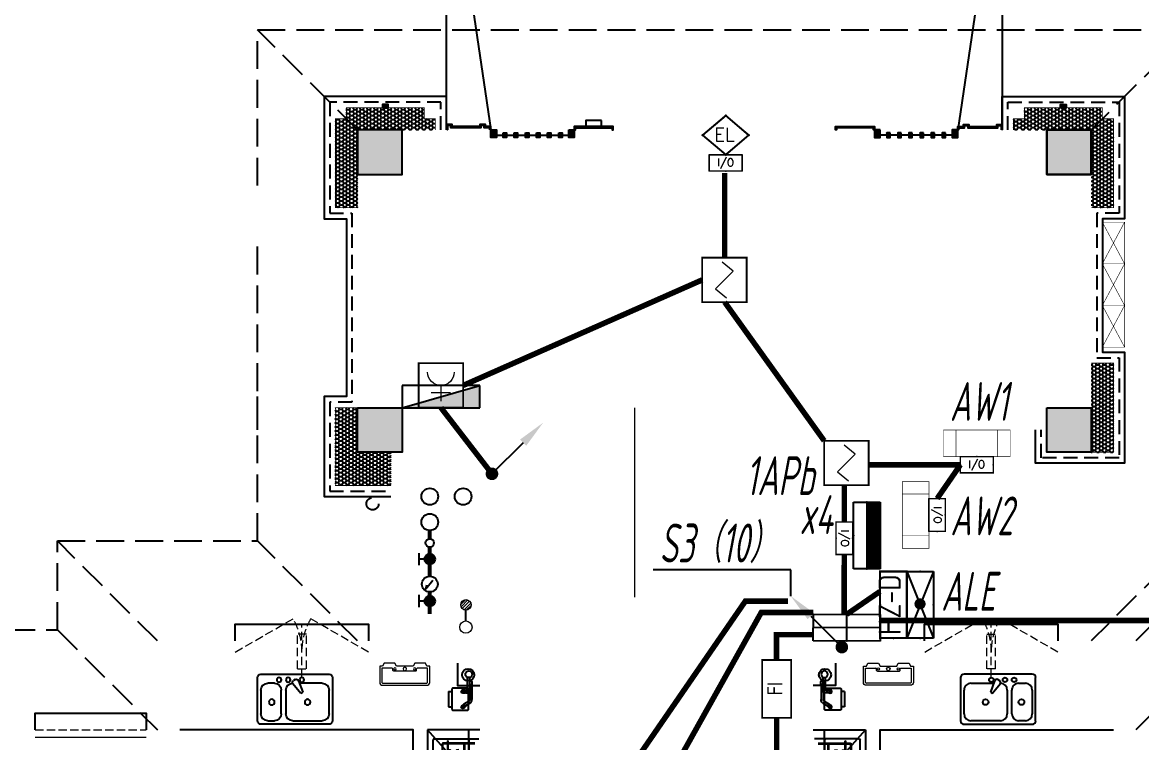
# Model space of a CAD drawing. Extents: x 3774419 to 4775970, y -926964 to 2266.
# Drawn here: x 4485757 to 4495825, y -821570 to -815087 of the extents above; entities that cross this region are included whole.
import ezdxf
from ezdxf.enums import TextEntityAlignment as Align

# ---------------------------------------------------------------- set-up
doc = ezdxf.new("R2010")
doc.units = 0
doc.header["$LTSCALE"] = 1000
doc.header["$MEASUREMENT"] = 0
for name, pattern in [('CENTER2', [1.125, 0.75, -0.125, 0.125, -0.125]), ('DASH', [0.35, 0.25, -0.1]), ('DOTE', [2.42, 2, -0.2, 0.02, -0.2]), ('HIDDEN', [0.375, 0.25, -0.125])]:
    doc.linetypes.add(name, pattern=pattern)
doc.layers.get('0').update_dxf_attribs({"linetype": 'CONTINUOUS'})
for name, color, linetype in [('!!电气', 1, 'CONTINUOUS'), ('A-EQPM-MECH', 191, 'CONTINUOUS'), ('AH-FURNITURE', 1, 'CONTINUOUS'), ('DIM-照明', 7, 'CONTINUOUS'), ('EQUIP-安防', 3, 'CONTINUOUS'), ('EQUIP-箱柜', 3, 'CONTINUOUS'), ('EQUIP_消火栓', 7, 'CONTINUOUS'), ('IP-bath&kitchen-JOHNSON', 4, 'CONTINUOUS'), ('LVTRY', 252, 'CONTINUOUS'), ('LWIRE', 4, 'CONTINUOUS'), ('VPIPE-中水', 122, 'CONTINUOUS'), ('VPIPE-凝结', 150, 'CONTINUOUS'), ('VPIPE-消防', 1, 'TG_X'), ('VPIPE-给水', 3, 'TG_J'), ('VPIPE-雨水', 4, 'DASH'), ('WIRE-消防', 4, 'CONTINUOUS'), ('WIRE-消防广播', 4, 'DOTE'), ('WIRE-消防电话', 4, 'CENTER2'), ('修改标示', 212, 'CONTINUOUS'), ('卫生间', 6, 'CONTINUOUS'), ('建筑-排气道', 252, 'CONTINUOUS'), ('污水', 3, 'CONTINUOUS'), ('看线', 185, 'CONTINUOUS'), ('立面', 73, 'CONTINUOUS'), ('立面-看线', 251, 'CONTINUOUS'), ('给水', 4, 'CONTINUOUS'), ('设备', 253, 'CONTINUOUS'), ('铝合金', 144, 'CONTINUOUS')]:
    doc.layers.add(name, color=color, linetype=linetype)
for name, color, linetype, lineweight in [('EQUIP-消防', 3, 'CONTINUOUS', 20), ('EQUIP_地漏', 7, 'CONTINUOUS', 18), ('PUB_HATCH', 8, 'CONTINUOUS', 9), ('STAIR', 252, 'CONTINUOUS', 20), ('VPIPE-废水', 31, 'TG_F', 18), ('WINDOW', 146, 'CONTINUOUS', 20), ('平面-栏杆', 56, 'CONTINUOUS', 15), ('平面-看线', 252, 'CONTINUOUS', 15), ('平面-空调室内机', 176, 'CONTINUOUS', 9), ('平面-空调预留孔', 252, 'CONTINUOUS', 15), ('立面-洞口示意', 252, 'CONTINUOUS', 13)]:
    doc.layers.add(name, color=color, linetype=linetype, lineweight=lineweight)
doc.styles.add('_TCH_LABEL', font='COMPLEX', dxfattribs={"bigfont": 'GBCBIG'})
doc.styles.add('_TEL_DIM', font='SIMPLEX', dxfattribs={"width": 0.8, "height": 3.5, "bigfont": 'HZTXT'})
doc.styles.add('DIM_FONT', font='SIMPLEX', dxfattribs={"width": 0.7, "bigfont": 'GBCBIG'})
doc.styles.add('HZTXT', font='gbeitc.shx', dxfattribs={"width": 0.8, "height": 400, "bigfont": 'hztxt.shx'})
doc.styles.get("Standard").update_dxf_attribs({"font": 'gbenor.shx', "bigfont": 'gbcbig.shx'})
doc.styles.add('TG_LINETYPE', font='SIMPLEX', dxfattribs={"width": 0.8, "height": 3, "bigfont": 'HZTXT'})
doc.linetypes.add('TG_F', pattern='A,2,-0.3,["F",TG_LINETYPE,S=0.1,R=0,X=-0.23,Y=-0.15],0', length=2.3)
doc.linetypes.add('TG_J', pattern='A,2,-0.22,["J",TG_LINETYPE,S=0.1,R=0,X=-0.18,Y=-0.15],0', length=2.22)
doc.linetypes.add('TG_X', pattern='A,4,-0.3,["X",TG_LINETYPE,S=0.1,R=0,X=-0.23,Y=-0.15],0', length=4.3)
pattern_1 = [(45, (-853150.0334, -779765.5013), (-2.24506403, 2.24506403), [])]
pattern_2 = [(45, (-853350.0334, -780835.0008), (-2.24506403, 2.24506403), [])]
pattern_3 = [(45, (-665092.5196, -939480.5144), (-2.24506403, 2.24506403), [])]
pattern_4 = [(45, (-664992.5196, -939480.5153), (-2.24506403, 2.24506403), [])]
pattern_5 = [(45, (-664892.5196, -939480.5162), (-2.24506403, 2.24506403), [])]
pattern_6 = [(45, (-664792.5196, -939480.517), (-2.24506403, 2.24506403), [])]
pattern_7 = [(45, (-664692.5196, -939480.518), (-2.24506403, 2.24506403), [])]
pattern_8 = [(45, (-664592.5196, -939480.519), (-2.24506403, 2.24506403), [])]
pattern_9 = [(45, (-665202.5203, -939480.5138), (-2.24506403, 2.24506403), [])]
pattern_10 = [(45, (-664502.517, -939480.51), (-2.24506403, 2.24506403), [])]
pattern_11 = [(0, (-420517.216, -516416.725), (30.95625, 17.872595), [20.6375, -41.275]), (120, (-420517.216, -516416.725), (-30.9562463, 17.8726014), [20.6375, -41.275]), (60, (-420517.216, -516416.725), (3.7e-06, 35.7451964), [-41.275, 20.6375])]
pattern_12 = [(45, (-665142.2845, -939480.3315), (-2.24506403, 2.24506403), [])]

# ---------------------------------------------------------------- blocks, each defined once
blk = doc.blocks.new('A$C148B7D8E')
at = {"layer": '卫生间', "color": 252, "linetype": 'DASH'}
for p, q in [((7700, 15400), (8600, 14500)), ((15200, 14500), (16100, 15400)), ((7300, 10800), (8200, 9900)), ((7700, 10800), (8600, 9900)), ((15200, 9900), (16100, 10800)), ((17000, 9900), (17900, 10800)), ((7300, 10000), (8200, 9100)), ((17900, 10000), (17000, 9100))]:
    blk.add_line(p, q, dxfattribs=at)
for points in [[(16100, 14000), (16100, 15400), (7700, 15400), (7700, 10800), (7300, 10800), (7300, 10000), (900, 10000), (900, 9000), (-900, 9000), (-900, -900), (1750, -900), (1750, -2100), (23450, -2100), (23450, -900), (25100, -900)], [(25100, 9000), (24300, 9000), (24300, 10000), (17900, 10000), (17900, 10800), (16100, 10800), (16100, 12200)]]:
    blk.add_lwpolyline(points, dxfattribs=at)
blk = doc.blocks.new('rtyg7uyhg')
at = {"layer": 'LVTRY'}
for p, q in [((193590, 45458), (193590, 45069)), ((194235, 45489), (193621, 45489)), ((193896, 45430), (193858, 45326)), ((193926, 45440), (193940, 45432)), ((194265, 45069), (194265, 45458)), ((193621, 45131), (193621, 45346)), ((193682, 45407), (193888, 45407)), ((193858, 45326), (193875, 45316)), ((193875, 45316), (193946, 45401)), ((194010, 45346), (194010, 45131)), ((194051, 45131), (194051, 45346)), ((194112, 45407), (194173, 45407)), ((194235, 45346), (194235, 45131)), ((193621, 45039), (194235, 45039)), ((193948, 45069), (193682, 45069)), ((194173, 45069), (194112, 45069))]:
    blk.add_line(p, q, dxfattribs=at)
for centre, radius in [((193866, 45438), 20.5), ((193989, 45438), 20.5), ((194071, 45438), 20.5), ((193815, 45238), 25.6), ((194137, 45238), 25.6)]:
    blk.add_circle(centre, radius, dxfattribs=at)
for centre, radius, start, end in [((193621, 45458), 30.7, 90, 180), ((193916, 45423), 20.5, 60, 159.4623), ((193930, 45414), 20.5, 320.5377, 60), ((194235, 45458), 30.7, 360, 90), ((193682, 45346), 61.4, 90, 180), ((193948, 45346), 61.4, 360, 90), ((194112, 45346), 61.4, 90, 180), ((194173, 45346), 61.4, 360, 90), ((193682, 45131), 61.4, 180, 270), ((193948, 45131), 61.4, 270, 360), ((194112, 45131), 61.4, 180, 270), ((194173, 45131), 61.4, 270, 360), ((193621, 45069), 30.7, 180, 270), ((194235, 45069), 30.7, 270, 360)]:
    blk.add_arc(centre, radius, start, end, dxfattribs=at)
at = {"layer": 'LVTRY', "style": 'DIM_FONT', "width": 0.8, "flags": 9}
for tag in ['YSIZE', 'XSIZE']:
    blk.add_attdef(tag, (193928, 45488), '', height=0.5, rotation=90, dxfattribs=at)
blk = doc.blocks.new('A$C60D053AF')
at = {"layer": 'AH-FURNITURE', "color": 8}
for p, q in [((233, -90), (128, -90)), ((193, -71), (328, -71)), ((193, -91), (328, -91)), ((342, -97), (370, -143)), ((356, -83), (384, -129)), ((233, -110), (128, -110)), ((245, -129), (245, -122)), ((265, -129), (265, -122)), ((255, -281), (255, -251)), ((255, -281), (393, -281)), ((393, -281), (393, -251))]:
    blk.add_line(p, q, dxfattribs=at)
for points in [[(170, -68, 1), (170, -94), (193, -94), (193, -68)], [(268, -122), (268, -107, 0.414214), (248, -87), (233, -87), (233, -113), (242, -113), (242, -122)], [(234, -251), (414, -251, 0.414214), (424, -241), (424, -111, 0.414214), (414, -101), (234, -101, 0.414214), (224, -111), (224, -241, 0.414214)], [(242, -152, 1), (268, -152), (268, -129), (242, -129)], [(384, -161, 1), (402, -143), (386, -127), (368, -145)]]:
    blk.add_lwpolyline(points, format="xyb", close=True, dxfattribs=at)
for centre, radius in [((100, -100), 30), ((255, -152), 15), ((255, -152), 10), ((393, -152), 15), ((393, -152), 10)]:
    blk.add_circle(centre, radius, dxfattribs=at)
for radius in [40, 20]:
    blk.add_arc((328, -111), radius, 45, 90, dxfattribs=at)
blk = doc.blocks.new('A-Kitchen-7')
at = {"layer": 'LVTRY'}
for p, q in [((-519, 780), (-7, 834)), ((-515, 756), (-519, 780)), ((-4, 811), (-515, 756)), ((515, 756), (-515, 756)), ((-515, 756), (-515, 40)), ((-486, 761), (-485, 756)), ((-29, 767), (-112, 756)), ((-29, 767), (-35, 806)), ((-7, 834), (-4, 811)), ((515, 780), (0, 780)), ((0, 756), (0, 780)), ((515, 756), (515, 780)), ((515, 40), (515, 756)), ((-515, 40), (515, 40))]:
    blk.add_line(p, q, dxfattribs=at)
blk.add_lwpolyline([(-469, 40), (-469, 0), (469, 0), (469, 40)], close=True, dxfattribs=at)
blk = doc.blocks.new('FRSDFDGDGDRGDR')
at = {"layer": '平面-空调预留孔', "color": 252}
for p, q in [((699612, 775044), (699612, 775441)), ((699619, 775448), (699746, 775448)), ((699746, 775448), (699746, 775355)), ((699720, 775342), (699720, 775143)), ((699727, 775349), (699740, 775349)), ((699727, 775136), (699740, 775136)), ((699746, 775130), (699746, 775037)), ((699746, 775037), (699619, 775037))]:
    blk.add_line(p, q, dxfattribs=at)
blk.add_lwpolyline([(699766, 775167), (699793, 775154), (699793, 775057), (699766, 775044), (699766, 775018), (699619, 775018, -0.414214), (699593, 775044), (699593, 775441, -0.414214), (699619, 775468), (699766, 775468), (699766, 775441), (699793, 775428), (699793, 775332), (699766, 775318)], format="xyb", close=True, dxfattribs=at)
for centre, radius in [((699740, 775243), 15.8), ((699740, 775332), 10.6), ((699740, 775154), 10.6)]:
    blk.add_circle(centre, radius, dxfattribs=at)
for centre, start, end in [((699619, 775441), 90, 180), ((699740, 775355), 270, 360), ((699727, 775342), 90, 180), ((699727, 775143), 180, 270), ((699740, 775130), 0, 90), ((699619, 775044), 180, 270)]:
    blk.add_arc(centre, 6.6, start, end, dxfattribs=at)
blk = doc.blocks.new('*U148')
h = blk.add_hatch(color=5)
h.set_gradient(color1=(0, 0, 255), rotation=180, tint=1)
h.paths.add_polyline_path([(0, 0), (-6.35, -6.35), (-6.35, -2.159), (-15, -2.159), (-15, 2.159), (-6.35, 2.159), (-6.35, 6.35)])
at = {"color": 0, "linetype": 'Continuous'}
blk.add_lwpolyline([(0, 0), (-6.35, -6.35), (-6.35, -2.159), (-15, -2.159), (-15, 2.159), (-6.35, 2.159), (-6.35, 6.35)], close=True, dxfattribs=at)
blk = doc.blocks.new('GDGDRGDRGRD')
at = {"layer": 'PUB_HATCH'}
blk.add_hatch(color=252, dxfattribs=at).paths.add_polyline_path([(430320, 370174), (430320, 370444), (430180, 370444), (430180, 370429), (430285, 370429), (430305, 370409), (430305, 370209), (430285, 370189), (429965, 370189), (429945, 370209), (429945, 370409), (429965, 370429), (430070, 370429), (430070, 370444), (429930, 370444), (429930, 370174)])
at = {"layer": 'LVTRY', "color": 251}
for p, q in [((430081, 371515), (429865, 371758)), ((430335, 371758), (429865, 371758)), ((429865, 371758), (429865, 370858)), ((430235, 370858), (430235, 371758)), ((430335, 371515), (430081, 371515)), ((430081, 371515), (430081, 371100)), ((429865, 370858), (430081, 371100)), ((430081, 371100), (430335, 371100)), ((429865, 370858), (430335, 370858))]:
    blk.add_line(p, q, dxfattribs=at)
at = {"layer": 'LVTRY'}
for p, q in [((429915, 370948), (429915, 371668)), ((429925, 371678), (430325, 371678)), ((429995, 371628), (429995, 371418)), ((430000, 371628), (430000, 371418)), ((430290, 371638), (430005, 371638)), ((430290, 371633), (430005, 371633)), ((430045, 371658), (430045, 371568)), ((430050, 371658), (430045, 371658)), ((430050, 371568), (430050, 371658)), ((430195, 371418), (430195, 371628)), ((430200, 371418), (430200, 371628)), ((430235, 371668), (430235, 370948)), ((429975, 371526), (430102, 371526)), ((429975, 371521), (429975, 371526)), ((430102, 371521), (429975, 371521)), ((430045, 371568), (430050, 371568)), ((430220, 371526), (430092, 371526)), ((430092, 371526), (430092, 371521)), ((430092, 371521), (430220, 371521)), ((430102, 371526), (430102, 371521)), ((430220, 371521), (430220, 371526)), ((430045, 371388), (430045, 371478)), ((430045, 371478), (430050, 371478)), ((430050, 371478), (430050, 371388)), ((430235, 371100), (430235, 371515)), ((429935, 371358), (429974, 371358)), ((429955, 371339), (429955, 371378)), ((430005, 371413), (430290, 371413)), ((430005, 371408), (430290, 371408)), ((430050, 371388), (430045, 371388)), ((429935, 371258), (429974, 371258)), ((429955, 371239), (429955, 371278)), ((430045, 371228), (430045, 371138)), ((430050, 371228), (430045, 371228)), ((430050, 371138), (430050, 371228)), ((429995, 370988), (429995, 371198)), ((430000, 370988), (430000, 371198)), ((430005, 371208), (430290, 371208)), ((430005, 371203), (430290, 371203)), ((430045, 371138), (430050, 371138)), ((430195, 371198), (430195, 370988)), ((430200, 371198), (430200, 370988)), ((430102, 371096), (429975, 371096)), ((429975, 371096), (429975, 371091)), ((429975, 371091), (430102, 371091)), ((430045, 370958), (430045, 371048)), ((430045, 371048), (430050, 371048)), ((430050, 371048), (430050, 370958)), ((430092, 371091), (430092, 371096)), ((430092, 371096), (430220, 371096)), ((430220, 371091), (430092, 371091)), ((430102, 371091), (430102, 371096)), ((430220, 371096), (430220, 371091)), ((430325, 370938), (429925, 370938)), ((430290, 370983), (430005, 370983)), ((430290, 370978), (430005, 370978)), ((430050, 370958), (430045, 370958))]:
    blk.add_line(p, q, dxfattribs=at)
at = {"layer": 'LVTRY', "color": 252}
for p, q in [((430070, 370429), (430070, 370444)), ((430180, 370429), (430180, 370444))]:
    blk.add_line(p, q, dxfattribs=at)
at = {"layer": 'LVTRY'}
blk.add_lwpolyline([(429609, 370758), (429735, 370758), (429735, 371758), (427635, 371758)], dxfattribs=at)
at = {"layer": 'LVTRY', "color": 252}
for points in [[(430335, 370159), (429915, 370159), (429915, 370459), (430335, 370459)], [(430320, 370174), (429930, 370174), (429930, 370444), (430320, 370444)], [(429965, 370429), (430285, 370429), (430305, 370409), (430305, 370209), (430285, 370189), (429965, 370189), (429945, 370209), (429945, 370409), (429965, 370429)]]:
    blk.add_lwpolyline(points, close=True, dxfattribs=at)
at = {"layer": 'LVTRY'}
for centre, radius in [((430147, 371523), 29.7), ((430147, 371523), 11.7), ((429955, 371358), 17), ((429955, 371258), 17), ((430147, 371093), 29.7), ((430147, 371093), 11.7)]:
    blk.add_circle(centre, radius, dxfattribs=at)
for centre, radius, start, end in [((429925, 371668), 10, 90, 180), ((430005, 371628), 10, 90, 180), ((430005, 371628), 5, 90, 180), ((430190, 371628), 10, 0, 90), ((430190, 371628), 5, 0, 90), ((430225, 371668), 10, 0, 90), ((430047, 371523), 56.7, 2.2742, 87.7258), ((430047, 371523), 52.2, 2.4704, 87.5296), ((430047, 371523), 56.7, 272.2742, 357.7258), ((430047, 371523), 52.2, 272.4704, 357.5296), ((430147, 371523), 56.7, 92.2742, 177.7258), ((430147, 371523), 56.7, 182.2742, 267.7258), ((430147, 371523), 52.2, 92.4704, 177.5296), ((430147, 371523), 52.2, 182.4704, 267.5296), ((430005, 371418), 10, 180, 270), ((430005, 371418), 5, 180, 270), ((430190, 371418), 5, 270, 0), ((430190, 371418), 10, 270, 0), ((430005, 371198), 10, 90, 180), ((430005, 371198), 5, 90, 180), ((430047, 371093), 56.7, 2.2742, 87.7258), ((430047, 371093), 52.2, 2.4704, 87.5296), ((430147, 371093), 56.7, 92.2742, 177.7258), ((430147, 371093), 52.2, 92.4704, 177.5296), ((430190, 371198), 10, 0, 90), ((430190, 371198), 5, 0, 90), ((430047, 371093), 56.7, 272.2742, 357.7258), ((430047, 371093), 52.2, 272.4704, 357.5296), ((430147, 371093), 56.7, 182.2742, 267.7258), ((430147, 371093), 52.2, 182.4704, 267.5296), ((429925, 370948), 10, 180, 270), ((430005, 370988), 10, 180, 270), ((430005, 370988), 5, 180, 270), ((430190, 370988), 5, 270, 0), ((430190, 370988), 10, 270, 0), ((430225, 370948), 10, 270, 0)]:
    blk.add_arc(centre, radius, start, end, dxfattribs=at)
at = {"layer": '立面-洞口示意', "color": 252}
blk.add_lwpolyline([(430335, 370159), (430071, 370253), (429915, 370459)], dxfattribs=at)
at = {"xscale": -1, "rotation": 270}
blk.add_blockref('FRSDFDGDGDRGDR', (-345583, -327434), dxfattribs=at)
at = {"xscale": -1}
blk.add_blockref('rtyg7uyhg', (622600, 326770), dxfattribs=at)
at = {"rotation": 270}
blk.add_blockref('A$C60D053AF', (430335, 372358), dxfattribs=at)
at = {"layer": 'LVTRY', "color": 1, "extrusion": (0, 0, -1), "xscale": -0.7999999999883585, "yscale": 0.7999999999883585, "zscale": -0.7999999999883585}
blk.add_blockref('A-Kitchen-7', (-429197, 370159), dxfattribs=at)
at = {"layer": '建筑-排气道', "xscale": -5, "yscale": 5, "zscale": 5, "rotation": 90}
blk.add_blockref('*U148', (430135, 370491), dxfattribs=at)
blk = doc.blocks.new('A$C2705576B')
at = {"layer": '给水'}
h = blk.add_hatch(color=252, dxfattribs=at)
edge = h.paths.add_edge_path()
edge.add_arc((417, -1741), 47.2, 0, 360)
h = blk.add_hatch(color=252, dxfattribs=at)
edge = h.paths.add_edge_path()
edge.add_arc((795, -1741), 47.2, 0, 360)
at = {"layer": '给水', "color": 252}
for p, q in [((363, -1645), (472, -1645)), ((417, -1741), (417, -1645)), ((601, -1768), (525, -1704)), ((525, -1704), (564, -1715)), ((740, -1645), (849, -1645)), ((795, -1741), (795, -1645))]:
    blk.add_line(p, q, dxfattribs=at)
at = {"layer": '给水', "color": 252, "const_width": 35.4}
for points in [[(499, -1741), (302, -1741)], [(903, -1741), (641, -1741)], [(1053, -1741), (978, -1741)]]:
    blk.add_lwpolyline(points, dxfattribs=at)
at = {"layer": '给水', "color": 252}
for centre, radius in [((417, -1741), 47.2), ((570, -1741), 70.8), ((795, -1741), 47.2), ((941, -1741), 37.5)]:
    blk.add_circle(centre, radius, dxfattribs=at)
blk = doc.blocks.new('$TwtSys$00000141')
at = {"color": 252}
for p, q in [((-47, 4), (-5, 46)), ((-47, 4), (-5, 46)), ((-44, -18), (18, 44)), ((-44, -18), (18, 44)), ((-33, -33), (33, 33)), ((-33, -33), (33, 33)), ((-16, -44), (44, 16)), ((-16, -44), (44, 16)), ((6, -46), (46, -6)), ((6, -46), (46, -6))]:
    blk.add_line(p, q, dxfattribs=at)
blk.add_circle((0, 0), 47, dxfattribs=at)
blk.add_circle((0, 0), 47, dxfattribs=at)
blk = doc.blocks.new('dongkong')
at = {"layer": '平面-空调预留孔', "color": 8, "linetype": 'HIDDEN', "ltscale": 0.3}
for p, q in [((-603796, 210900), (-603796, 210431)), ((-603836, 210821), (-603836, 210511)), ((-603836, 210821), (-603756, 210821)), ((-603756, 210821), (-603756, 210511))]:
    blk.add_line(p, q, dxfattribs=at)
blk.add_lwpolyline([(-603756, 210511), (-603836, 210511)], dxfattribs=at)
blk = doc.blocks.new('$TwtSys$00000434')
at = {"color": 252}
for p, q in [((-0.5, 0.5), (-0.5, -0.5)), ((-0.5, -0.5), (0.5, 0.5)), ((0.5, 0.5), (-0.5, 0.5)), ((0.5, -0.5), (0.5, 0.5)), ((-0.5, -0.5), (0.5, -0.5))]:
    blk.add_line(p, q, dxfattribs=at)
blk.add_solid([(0.5, -0.5), (0.5, 0.5), (-0.5, -0.5)], dxfattribs=at)
blk = doc.blocks.new('A$C028C60F5')
at = {"color": 252}
blk.add_lwpolyline([(400, 0), (0, 0), (0, -400), (400, -400)], close=True, dxfattribs=at)
at = {"layer": 'PUB_HATCH', "color": 252}
blk.add_solid([(0, -400), (400, -400), (0, 0), (400, 0)], dxfattribs=at)
blk = doc.blocks.new('A$C7D502F78')
at = {"layer": '修改标示', "ltscale": 2}
blk.add_lwpolyline([(-151, 197), (-11, 197), (-11, 142), (-151, 142)], close=True, dxfattribs=at)
blk = doc.blocks.new('A$C3EFA6995')
for p in [(9700, 100), (9700, -2400), (15900, -2400)]:
    blk.add_blockref('A$C028C60F5', p)
at = {"xscale": -1}
blk.add_blockref('A$C028C60F5', (16300, 100), dxfattribs=at)
blk = doc.blocks.new('A$C24590F8F')
at = {"layer": '立面'}
h = blk.add_hatch(dxfattribs=at)
h.set_pattern_fill('ANSI31', color=252, scale=2)
h.set_pattern_definition(pattern_1)
h.paths.add_polyline_path([(35125, 15800), (35175, 15800), (35175, 15830), (35125, 15830)])
h = blk.add_hatch(dxfattribs=at)
h.set_pattern_fill('ANSI31', color=252, scale=2)
h.set_pattern_definition(pattern_1)
h.paths.add_polyline_path([(41275, 15800), (41225, 15800), (41225, 15830), (41275, 15830)])
h = blk.add_hatch(dxfattribs=at)
h.set_pattern_fill('ANSI31', color=252, scale=2)
h.set_pattern_definition(pattern_12)
h.paths.add_polyline_path([(35700, 15600), (36100, 15600), (36100, 15630), (36050, 15630), (36050, 15650), (36000, 15650), (36000, 15630), (35750, 15630), (35750, 15650), (35700, 15650)])
h.paths.add_polyline_path([(35710, 15600), (36090, 15600), (36090, 15620), (36040, 15620), (36040, 15640), (36010, 15640), (36010, 15620), (35740, 15620), (35740, 15640), (35710, 15640)])
h = blk.add_hatch(dxfattribs=at)
h.set_pattern_fill('ANSI31', color=252, scale=2)
h.set_pattern_definition(pattern_2)
edge = h.paths.add_edge_path()
edge.add_line((36850, 15600), (36860, 15600))
edge.add_line((36860, 15600), (36860, 15620))
edge.add_line((36860, 15620), (37190, 15620))
edge.add_line((37190, 15620), (37190, 15600))
edge.add_line((37190, 15600), (37200, 15600))
edge.add_line((37200, 15600), (37200, 15630))
edge.add_line((37200, 15630), (36850, 15630))
edge.add_line((36850, 15630), (36850, 15600))
h = blk.add_hatch(dxfattribs=at)
h.set_pattern_fill('ANSI31', color=252, scale=2)
h.set_pattern_definition(pattern_2)
edge = h.paths.add_edge_path()
edge.add_line((39550, 15600), (39540, 15600))
edge.add_line((39540, 15600), (39540, 15620))
edge.add_line((39540, 15620), (39210, 15620))
edge.add_line((39210, 15620), (39210, 15600))
edge.add_line((39210, 15600), (39200, 15600))
edge.add_line((39200, 15600), (39200, 15630))
edge.add_line((39200, 15630), (39550, 15630))
edge.add_line((39550, 15630), (39550, 15600))
h = blk.add_hatch(dxfattribs=at)
h.set_pattern_fill('ANSI31', color=252, scale=2)
h.set_pattern_definition(pattern_12)
h.paths.add_polyline_path([(40700, 15600), (40300, 15600), (40300, 15630), (40350, 15630), (40350, 15650), (40400, 15650), (40400, 15630), (40650, 15630), (40650, 15650), (40700, 15650)])
h.paths.add_polyline_path([(40690, 15600), (40310, 15600), (40310, 15620), (40360, 15620), (40360, 15640), (40390, 15640), (40390, 15620), (40660, 15620), (40660, 15640), (40690, 15640)])
h = blk.add_hatch(dxfattribs=at)
h.set_pattern_fill('ANSI31', color=252, scale=2)
h.set_pattern_definition(pattern_9)
h.paths.add_polyline_path([(36100, 15600), (36150, 15600), (36150, 15533), (36100, 15533)])
h = blk.add_hatch(dxfattribs=at)
h.set_pattern_fill('ANSI31', color=252, scale=2)
h.set_pattern_definition(pattern_3)
h.paths.add_polyline_path([(36210, 15573), (36240, 15573), (36240, 15533), (36210, 15533)])
h = blk.add_hatch(dxfattribs=at)
h.set_pattern_fill('ANSI31', color=252, scale=2)
h.set_pattern_definition(pattern_4)
h.paths.add_polyline_path([(36310, 15573), (36340, 15573), (36340, 15533), (36310, 15533)])
h = blk.add_hatch(dxfattribs=at)
h.set_pattern_fill('ANSI31', color=252, scale=2)
h.set_pattern_definition(pattern_5)
h.paths.add_polyline_path([(36410, 15573), (36440, 15573), (36440, 15533), (36410, 15533)])
h = blk.add_hatch(dxfattribs=at)
h.set_pattern_fill('ANSI31', color=252, scale=2)
h.set_pattern_definition(pattern_6)
h.paths.add_polyline_path([(36510, 15573), (36540, 15573), (36540, 15533), (36510, 15533)])
h = blk.add_hatch(dxfattribs=at)
h.set_pattern_fill('ANSI31', color=252, scale=2)
h.set_pattern_definition(pattern_7)
h.paths.add_polyline_path([(36610, 15573), (36640, 15573), (36640, 15533), (36610, 15533)])
h = blk.add_hatch(dxfattribs=at)
h.set_pattern_fill('ANSI31', color=252, scale=2)
h.set_pattern_definition(pattern_8)
h.paths.add_polyline_path([(36710, 15573), (36740, 15573), (36740, 15533), (36710, 15533)])
h = blk.add_hatch(dxfattribs=at)
h.set_pattern_fill('ANSI31', color=252, scale=2)
h.set_pattern_definition(pattern_10)
h.paths.add_polyline_path([(36800, 15600), (36850, 15600), (36850, 15533), (36800, 15533)])
h = blk.add_hatch(dxfattribs=at)
h.set_pattern_fill('ANSI31', color=252, scale=2)
h.set_pattern_definition(pattern_10)
h.paths.add_polyline_path([(39600, 15600), (39550, 15600), (39550, 15533), (39600, 15533)])
h = blk.add_hatch(dxfattribs=at)
h.set_pattern_fill('ANSI31', color=252, scale=2)
h.set_pattern_definition(pattern_8)
h.paths.add_polyline_path([(39690, 15573), (39660, 15573), (39660, 15533), (39690, 15533)])
h = blk.add_hatch(dxfattribs=at)
h.set_pattern_fill('ANSI31', color=252, scale=2)
h.set_pattern_definition(pattern_7)
h.paths.add_polyline_path([(39790, 15573), (39760, 15573), (39760, 15533), (39790, 15533)])
h = blk.add_hatch(dxfattribs=at)
h.set_pattern_fill('ANSI31', color=252, scale=2)
h.set_pattern_definition(pattern_6)
h.paths.add_polyline_path([(39890, 15573), (39860, 15573), (39860, 15533), (39890, 15533)])
h = blk.add_hatch(dxfattribs=at)
h.set_pattern_fill('ANSI31', color=252, scale=2)
h.set_pattern_definition(pattern_5)
h.paths.add_polyline_path([(39990, 15573), (39960, 15573), (39960, 15533), (39990, 15533)])
h = blk.add_hatch(dxfattribs=at)
h.set_pattern_fill('ANSI31', color=252, scale=2)
h.set_pattern_definition(pattern_4)
h.paths.add_polyline_path([(40090, 15573), (40060, 15573), (40060, 15533), (40090, 15533)])
h = blk.add_hatch(dxfattribs=at)
h.set_pattern_fill('ANSI31', color=252, scale=2)
h.set_pattern_definition(pattern_3)
h.paths.add_polyline_path([(40190, 15573), (40160, 15573), (40160, 15533), (40190, 15533)])
h = blk.add_hatch(dxfattribs=at)
h.set_pattern_fill('ANSI31', color=252, scale=2)
h.set_pattern_definition(pattern_9)
h.paths.add_polyline_path([(40300, 15600), (40250, 15600), (40250, 15533), (40300, 15533)])
at = {"layer": '立面-看线'}
h = blk.add_hatch(dxfattribs=at)
h.set_pattern_fill('HONEY', color=252, scale=13)
h.set_pattern_definition(pattern_11)
h.paths.add_polyline_path([(35500, 15700), (35500, 15800), (34800, 15800), (34800, 15700), (34700, 15700), (34700, 14900), (34900, 14900), (34900, 15600), (35599, 15600), (35599, 15700)])
h = blk.add_hatch(dxfattribs=at)
h.set_pattern_fill('HONEY', color=252, scale=13)
h.set_pattern_definition(pattern_11)
h.paths.add_polyline_path([(40900, 15700), (40900, 15800), (41600, 15800), (41600, 15700), (41700, 15700), (41700, 14900), (41500, 14900), (41500, 15600), (40801, 15600), (40801, 15700)])
h = blk.add_hatch(dxfattribs=at)
h.set_pattern_fill('HONEY', color=252, scale=13)
h.set_pattern_definition([(0, (-420616.579, -519516.725), (30.95625, 17.872595), [20.6375, -41.275]), (120, (-420616.579, -519516.725), (-30.9562463, 17.8726014), [20.6375, -41.275]), (60, (-420616.579, -519516.725), (3.7e-06, 35.7451964), [-41.275, 20.6375])])
h.paths.add_polyline_path([(41500, 12900), (41500, 12900), (41500, 13500), (41699, 13500), (41699, 12700), (41500, 12700)])
h = blk.add_hatch(dxfattribs=at)
h.set_pattern_fill('HONEY', color=252, scale=13)
h.set_pattern_definition([(0, (-420616.579, -519916.725), (30.95625, 17.872595), [20.6375, -41.275]), (120, (-420616.579, -519916.725), (-30.9562463, 17.8726014), [20.6375, -41.275]), (60, (-420616.579, -519916.725), (3.7e-06, 35.7451964), [-41.275, 20.6375])])
h.paths.add_polyline_path([(35200, 12700), (34900, 12700), (34900, 13100), (34701, 13100), (34701, 12400), (35200, 12400)])
at = {"color": 252, "const_width": 8}
for points in [[(34900, 14900), (34700, 14900), (34700, 15700), (34800, 15700), (34800, 15800), (35090, 15800), (35090, 15800), (35210, 15800), (35210, 15800), (35500, 15800), (35500, 15700), (35600, 15700), (35600, 15600)], [(41500, 14900), (41700, 14900), (41700, 15700), (41600, 15700), (41600, 15800), (41310, 15800), (41310, 15800), (41190, 15800), (41190, 15800), (40900, 15800), (40900, 15700), (40800, 15700), (40800, 15600)], [(41500, 13500), (41700, 13500), (41700, 12700), (41100, 12700), (41100, 12900)], [(34900, 13100), (34700, 13100), (34700, 12400), (35200, 12400)]]:
    blk.add_lwpolyline(points, dxfattribs=at)
at = {"layer": 'A-EQPM-MECH', "color": 252}
for points in [[(35700, 15600), (35700, 18300), (40700, 18300), (40700, 15600)], [(35700, 18300), (36100, 15600)], [(40700, 18300), (40300, 15600)]]:
    blk.add_lwpolyline(points, dxfattribs=at)
at = {"layer": 'IP-bath&kitchen-JOHNSON', "color": 252}
for points in [[(35800, 10800), (35800, 10600), (36000, 10600)], [(39200, 10800), (39200, 10600), (39000, 10600)]]:
    blk.add_lwpolyline(points, dxfattribs=at)
at = {"layer": 'STAIR', "color": 252}
blk.add_line((37390, 13100), (37390, 11394), dxfattribs=at)
at = {"layer": 'VPIPE-中水', "color": 252, "linetype": 'Continuous'}
for centre in [(35895, 10695), (39105, 10695)]:
    blk.add_circle(centre, 55, dxfattribs=at)
at = {"layer": 'VPIPE-凝结', "color": 252}
blk.add_line((35875, 11180), (35875, 11278), dxfattribs=at)
at = {"layer": 'VPIPE-废水', "color": 252}
blk.add_circle((35875, 11125), 55, dxfattribs=at)
at = {"layer": 'VPIPE-消防', "color": 252, "linetype": 'Continuous'}
blk.add_circle((35850, 12300), 75, dxfattribs=at)
at = {"layer": 'VPIPE-给水', "color": 252, "linetype": 'Continuous'}
for centre in [(35550, 12300), (35550, 12070)]:
    blk.add_circle(centre, 75, dxfattribs=at)
at = {"layer": 'VPIPE-雨水', "color": 252}
blk.add_circle((35035, 12235), 55, dxfattribs=at)
at = {"layer": 'WINDOW', "color": 252, "linetype": 'DASH', "ltscale": 0.3}
for points in [[(33800, 10900), (34320, 11200, -0.131652), (34400, 10900)], [(34998, 10900), (34479, 11200, 0.131652), (34398, 10900)], [(40002, 10900), (40521, 11200, -0.131652), (40602, 10900)], [(41200, 10900), (40680, 11200, 0.131652), (40600, 10900)]]:
    blk.add_lwpolyline(points, format="xyb", dxfattribs=at)
at = {"layer": '卫生间', "color": 252, "linetype": 'DASH'}
blk.add_line((34000, 12900), (34000, 14600), dxfattribs=at)
at = {"layer": '平面-栏杆', "color": 252}
blk.add_lwpolyline([(33000, 10130), (32000, 10130)], dxfattribs=at)
at = {"layer": '平面-看线', "color": 252, "linetype": 'DASH', "ltscale": 0.3}
blk.add_lwpolyline([(32000, 10200), (33000, 10200)], dxfattribs=at)
at = {"layer": '看线', "color": 252}
for points in [[(35700, 15600), (35700, 15900), (34600, 15900), (34600, 14800), (34800, 14800), (34800, 13200), (34600, 13200), (34600, 12300), (35200, 12300)], [(40700, 15600), (40700, 15900), (41800, 15900), (41800, 14800), (41600, 14800), (41600, 13600), (41800, 13600), (41800, 12600), (41000, 12600), (41000, 12900)]]:
    blk.add_lwpolyline(points, dxfattribs=at)
at = {"layer": '看线', "color": 252, "linetype": 'HIDDEN', "ltscale": 0.5}
for points in [[(35650, 15600), (35650, 15850), (34650, 15850), (34650, 14850), (34850, 14850), (34850, 13150), (34650, 13150), (34650, 12350), (35200, 12350)], [(40750, 15600), (40750, 15850), (41750, 15850), (41750, 14850), (41550, 14850), (41550, 13550), (41750, 13550), (41750, 12650), (41050, 12650), (41050, 12900)]]:
    blk.add_lwpolyline(points, dxfattribs=at)
at = {"layer": '看线', "color": 252, "ltscale": 0.5}
for points in [[(33800, 11000), (33800, 11150), (35000, 11150), (35000, 11000)], [(40000, 11000), (40000, 11150), (41200, 11150), (41200, 11000)], [(32000, 10200), (32000, 10350), (33000, 10350), (33000, 10200)]]:
    blk.add_lwpolyline(points, dxfattribs=at)
at = {"layer": '立面', "color": 252}
for p, q in [((36310, 15573), (36340, 15573)), ((36310, 15533), (36310, 15573)), ((36340, 15533), (36310, 15533)), ((36340, 15573), (36340, 15533)), ((40090, 15573), (40060, 15573)), ((40060, 15573), (40060, 15533)), ((40060, 15533), (40090, 15533)), ((40090, 15533), (40090, 15573))]:
    blk.add_line(p, q, dxfattribs=at)
for points in [[(35125, 15800), (35175, 15800), (35175, 15830), (35125, 15830)], [(41275, 15800), (41225, 15800), (41225, 15830), (41275, 15830)], [(36100, 15600), (36150, 15600), (36150, 15533), (36100, 15533)], [(36410, 15573), (36440, 15573), (36440, 15533), (36410, 15533)], [(36510, 15573), (36540, 15573), (36540, 15533), (36510, 15533)], [(36610, 15573), (36640, 15573), (36640, 15533), (36610, 15533)], [(36710, 15573), (36740, 15573), (36740, 15533), (36710, 15533)], [(36800, 15600), (36850, 15600), (36850, 15533), (36800, 15533)], [(39600, 15600), (39550, 15600), (39550, 15533), (39600, 15533)], [(39690, 15573), (39660, 15573), (39660, 15533), (39690, 15533)], [(39790, 15573), (39760, 15573), (39760, 15533), (39790, 15533)], [(39890, 15573), (39860, 15573), (39860, 15533), (39890, 15533)], [(39990, 15573), (39960, 15573), (39960, 15533), (39990, 15533)], [(40300, 15600), (40250, 15600), (40250, 15533), (40300, 15533)]]:
    blk.add_lwpolyline(points, close=True, dxfattribs=at)
for points in [[(36850, 15600), (36860, 15600), (36860, 15620), (37190, 15620), (37190, 15600), (37200, 15600), (37200, 15630), (36850, 15630), (36850, 15600)], [(39550, 15600), (39540, 15600), (39540, 15620), (39210, 15620), (39210, 15600), (39200, 15600), (39200, 15630), (39550, 15630), (39550, 15600)]]:
    blk.add_lwpolyline(points, dxfattribs=at)
at = {"layer": '设备', "color": 252, "const_width": 5}
for points in [[(41600, 14395), (41600, 14770), (41800, 14770), (41800, 14395)], [(41600, 14020), (41600, 14395), (41800, 14395), (41800, 14020)], [(41600, 13645), (41600, 14020), (41800, 14020), (41800, 13645)]]:
    blk.add_lwpolyline(points, close=True, dxfattribs=at)
for points in [[(41600, 14770), (41800, 14395)], [(41800, 14770), (41600, 14395)], [(41600, 14395), (41800, 14020)], [(41800, 14395), (41600, 14020)], [(41600, 14020), (41800, 13645)], [(41800, 14020), (41600, 13645)]]:
    blk.add_lwpolyline(points, dxfattribs=at)
at = {"layer": '铝合金', "color": 252}
for p, q in [((36150, 15553), (36210, 15553)), ((36240, 15553), (36310, 15553)), ((36340, 15553), (36410, 15553)), ((36440, 15553), (36510, 15553)), ((36540, 15553), (36610, 15553)), ((36640, 15553), (36710, 15553)), ((36740, 15553), (36800, 15553)), ((39660, 15553), (39600, 15553)), ((39760, 15553), (39690, 15553)), ((39860, 15553), (39790, 15553)), ((39960, 15553), (39890, 15553)), ((40060, 15553), (39990, 15553)), ((40160, 15553), (40090, 15553)), ((40250, 15553), (40190, 15553))]:
    blk.add_line(p, q, dxfattribs=at)
for points in [[(35125, 15800), (35175, 15800), (35175, 15830), (35125, 15830)], [(41275, 15800), (41225, 15800), (41225, 15830), (41275, 15830)], [(36100, 15600), (36150, 15600), (36150, 15533), (36100, 15533)], [(36210, 15573), (36240, 15573), (36240, 15533), (36210, 15533)], [(36310, 15573), (36340, 15573), (36340, 15533), (36310, 15533)], [(36410, 15573), (36440, 15573), (36440, 15533), (36410, 15533)], [(36510, 15573), (36540, 15573), (36540, 15533), (36510, 15533)], [(36610, 15573), (36640, 15573), (36640, 15533), (36610, 15533)], [(36710, 15573), (36740, 15573), (36740, 15533), (36710, 15533)], [(36800, 15600), (36850, 15600), (36850, 15533), (36800, 15533)], [(39600, 15600), (39550, 15600), (39550, 15533), (39600, 15533)], [(39690, 15573), (39660, 15573), (39660, 15533), (39690, 15533)], [(39790, 15573), (39760, 15573), (39760, 15533), (39790, 15533)], [(39890, 15573), (39860, 15573), (39860, 15533), (39890, 15533)], [(39990, 15573), (39960, 15573), (39960, 15533), (39990, 15533)], [(40090, 15573), (40060, 15573), (40060, 15533), (40090, 15533)], [(40190, 15573), (40160, 15573), (40160, 15533), (40190, 15533)], [(40300, 15600), (40250, 15600), (40250, 15533), (40300, 15533)]]:
    blk.add_lwpolyline(points, close=True, dxfattribs=at)
for points in [[(36100, 15600), (36100, 15630), (36050, 15630), (36050, 15650), (36000, 15650), (36000, 15630), (35750, 15630), (35750, 15650), (35700, 15650), (35700, 15600)], [(36090, 15600), (36090, 15620), (36040, 15620), (36040, 15640), (36010, 15640), (36010, 15620), (35740, 15620), (35740, 15640), (35710, 15640), (35710, 15600)], [(36850, 15600), (36860, 15600), (36860, 15620), (37190, 15620), (37190, 15600), (37200, 15600), (37200, 15630), (36850, 15630), (36850, 15600)], [(39550, 15600), (39540, 15600), (39540, 15620), (39210, 15620), (39210, 15600), (39200, 15600), (39200, 15630), (39550, 15630), (39550, 15600)], [(40300, 15600), (40300, 15630), (40350, 15630), (40350, 15650), (40400, 15650), (40400, 15630), (40650, 15630), (40650, 15650), (40700, 15650), (40700, 15600)], [(40310, 15600), (40310, 15620), (40360, 15620), (40360, 15640), (40390, 15640), (40390, 15620), (40660, 15620), (40660, 15640), (40690, 15640), (40690, 15600)]]:
    blk.add_lwpolyline(points, dxfattribs=at)
at = {"color": 252, "xscale": -1}
for name, p in [('A$C148B7D8E', (50100, 1100)), ('A$C3EFA6995', (51200, 15500)), ('GDGDRGDRGRD', (469335, -361558))]:
    blk.add_blockref(name, p, dxfattribs=at)
at = {"color": 252}
for name, p in [('A$C028C60F5', (41100, 15600)), ('GDGDRGDRGRD', (-394335, -361558))]:
    blk.add_blockref(name, p, dxfattribs=at)
at = {"layer": 'EQUIP_地漏', "color": 252}
blk.add_blockref('$TwtSys$00000141', (35875, 11325), dxfattribs=at)
at = {"layer": 'EQUIP_消火栓', "color": 252, "xscale": 700, "yscale": 200, "zscale": 700}
blk.add_blockref('$TwtSys$00000434', (35650, 13200), dxfattribs=at)
at = {"layer": '修改标示', "color": 252, "ltscale": 2, "xscale": -1}
blk.add_blockref('A$C7D502F78', (36944, 15488), dxfattribs=at)
at = {"layer": '平面-空调室内机', "color": 252, "ltscale": 0.3, "xscale": -1, "rotation": 180}
blk.add_blockref('dongkong', (638196, 221571), dxfattribs=at)
at = {"layer": '平面-空调室内机', "color": 252, "ltscale": 0.3, "rotation": 180}
blk.add_blockref('dongkong', (-563196, 221571), dxfattribs=at)
at = {"layer": '污水', "color": 252, "rotation": 90.00000000010901}
blk.add_blockref('A$C2705576B', (33809, 10942), dxfattribs=at)
blk = doc.blocks.new('$equip$00002474')
for p, q in [((-0.52, 0), (0, 0.44)), ((0, 0.44), (0.52, 0)), ((0, -0.44), (-0.52, 0)), ((0.52, 0), (0, -0.44))]:
    blk.add_line(p, q)
at = {"const_width": 0.04}
blk.add_lwpolyline([(0, 0.44), (-0.52, 0), (0, -0.44), (0.52, 0), (0, 0.44), (-0.52, 0)], dxfattribs=at)
for p in [(0, 0.44), (-0.52, 0), (0.52, 0), (0, -0.44)]:
    blk.add_point(p)
at = {"color": 7, "style": '_TEL_DIM'}
blk.add_attdef('$TEXT$', text='', height=0.3, dxfattribs=at).set_placement((0.028, 0.012), align=Align.MIDDLE_CENTER)
at = {"color": 7, "style": '_TEL_DIM', "flags": 1}
blk.add_attdef('A', text='', height=0.00002, dxfattribs=at).set_placement((0, 0), align=Align.MIDDLE_CENTER)
blk = doc.blocks.new('$equip$00002656')
for p, q in [((-0.5, 1), (-0.5, 0)), ((0.5, 1), (-0.5, 1)), ((0.5, 0), (0.5, 1)), ((-0.219, 0.331), (0.222, 0.331)), ((0, 0.5), (0, 0.15)), ((-0.5, 0), (0.5, 0))]:
    blk.add_line(p, q)
at = {"const_width": 0.04}
blk.add_lwpolyline([(-0.5, 1), (0.5, 1), (0.5, 0), (-0.5, 0), (-0.5, 1), (0.5, 1)], dxfattribs=at)
blk.add_arc((0, 0.8), 0.3, 180, 0)
for p in [(0, 1), (-0.5, 0.5), (0.5, 0.5), (0, 0)]:
    blk.add_point(p)
at = {"color": 7, "flags": 1}
for tag, height, p in [('B', 0.4, (0.762, 0.292)), ('A', 0.00002, (0, 0))]:
    blk.add_attdef(tag, text='', height=height, dxfattribs=at).set_placement(p, align=Align.MIDDLE_CENTER)
blk = doc.blocks.new('$equip$00002649')
for p, q in [((-0.5, 0.5), (-0.5, -0.5)), ((0.5, 0.5), (-0.5, 0.5)), ((-0.2, 0.2), (0.05, 0.4)), ((0.5, -0.5), (0.5, 0.5)), ((0, 0), (-0.2, 0.2)), ((0, 0), (0.2, -0.2)), ((0.2, -0.2), (-0.05, -0.4)), ((-0.5, -0.5), (0.5, -0.5))]:
    blk.add_line(p, q)
at = {"const_width": 0.04}
blk.add_lwpolyline([(-0.5, 0.5), (0.5, 0.5), (0.5, -0.5), (-0.5, -0.5), (-0.5, 0.5), (0.5, 0.5)], dxfattribs=at)
for p in [(0, 0.5), (-0.5, 0), (0.5, 0), (0, -0.5)]:
    blk.add_point(p)
at = {"color": 7, "flags": 1}
for tag, height, p in [('A', 0.00002, (0, 0)), ('B', 0.4, (0.762, -0.208))]:
    blk.add_attdef(tag, text='', height=height, dxfattribs=at).set_placement(p, align=Align.MIDDLE_CENTER)
blk = doc.blocks.new('$equip$00002463')
for p, q in [((-0.65, 0.65), (-0.65, 0)), ((0.65, 0.65), (-0.65, 0.65)), ((0.65, 0), (0.65, 0.65)), ((-0.65, 0), (0.65, 0))]:
    blk.add_line(p, q)
at = {"const_width": 0.05}
blk.add_lwpolyline([(-0.65, 0.65), (-0.65, 0), (0.65, 0), (0.65, 0.65), (-0.65, 0.65), (-0.65, 0)], dxfattribs=at)
for p in [(0, 0.65), (-0.65, 0.325), (0, 0), (0.65, 0.325)]:
    blk.add_point(p)
at = {"color": 7, "style": '_TEL_DIM'}
blk.add_attdef('$TEXT$', text='', height=0.3, dxfattribs=at).set_placement((0.006, 0.343), align=Align.MIDDLE_CENTER)
at = {"color": 7, "style": '_TEL_DIM', "flags": 1}
blk.add_attdef('A', text='', height=0.00002, dxfattribs=at).set_placement((0, 0), align=Align.MIDDLE_CENTER)
blk = doc.blocks.new('$equip$00001423')
for p, q in [((0.75, 0.6), (-0.75, 0.6)), ((-0.75, 0.6), (-0.75, 0)), ((0, 0), (0, 0.6)), ((0.75, 0), (0.75, 0.6)), ((-0.75, 0.3), (0.75, 0.3)), ((-0.75, 0), (0.75, 0))]:
    blk.add_line(p, q)
for p in [(0, 0.6), (-0.75, 0.3), (0.75, 0.3), (0, 0)]:
    blk.add_point(p)
at = {"style": '_TCH_LABEL', "flags": 9}
blk.add_attdef('A', (0, 0), '', height=0.00002, dxfattribs=at)
blk = doc.blocks.new('$equip$00002779')
for p, q in [((0.65, 0.65), (-0.65, 0.65)), ((-0.65, 0.65), (-0.65, 0)), ((0.65, 0), (0.65, 0.65)), ((-0.65, 0), (0.65, 0))]:
    blk.add_line(p, q)
at = {"const_width": 0.04}
blk.add_lwpolyline([(-0.65, 0.65), (-0.65, 0), (0.65, 0), (0.65, 0.65), (-0.65, 0.65), (-0.65, 0)], dxfattribs=at)
for p in [(0, 0.65), (-0.65, 0.325), (0.65, 0.325), (0, 0)]:
    blk.add_point(p)
at = {"color": 7}
blk.add_attdef('$TEXT$', text='', height=0.34, dxfattribs=at).set_placement((0.006, 0.343), align=Align.MIDDLE_CENTER)
at = {"color": 7, "flags": 1}
for tag, height, p in [('B', 0.4, (0.905, 0.246)), ('A', 0.00002, (0, 0))]:
    blk.add_attdef(tag, text='', height=height, dxfattribs=at).set_placement(p, align=Align.MIDDLE_CENTER)
blk = doc.blocks.new('A$C341176C1')
at = {"layer": '设备', "color": 3, "const_width": 5}
blk.add_lwpolyline([(-240, -200), (0, -200), (0, -800), (-240, -800)], close=True, dxfattribs=at)
for points in [[(-240, -312), (0, -312)], [(-240, -688), (0, -688)]]:
    blk.add_lwpolyline(points, dxfattribs=at)
blk = doc.blocks.new('*X10')
at = {"color": 0}
for p, q in [((-250, 32.8), (-182.8, 100)), ((-250, 68.2), (-218.2, 100)), ((-247.5, 0), (-147.5, 100)), ((-212.1, 0), (-112.1, 100)), ((-176.8, 0), (-76.8, 100)), ((-141.4, 0), (-41.4, 100)), ((-106.1, 0), (-6.1, 100)), ((-70.7, 0), (29.3, 100)), ((-35.4, 0), (64.6, 100)), ((0, 0), (100, 100)), ((35.4, 0), (135.4, 100)), ((70.7, 0), (170.7, 100)), ((106.1, 0), (206.1, 100)), ((141.4, 0), (241.4, 100)), ((176.8, 0), (250, 73.2)), ((212.1, 0), (250, 37.9)), ((247.5, 0), (250, 2.5))]:
    blk.add_line(p, q, dxfattribs=at)
blk = doc.blocks.new('$equip$00001414')
for p, q in [((0.75, 0.6), (-0.75, 0.6)), ((-0.75, 0.6), (-0.75, 0)), ((0.75, 0), (0.75, 0.6)), ((-0.75, 0.3), (0.75, 0.3)), ((-0.75, 0), (0.75, 0))]:
    blk.add_line(p, q)
at = {"const_width": 0.3}
blk.add_lwpolyline([(-0.75, 0.15), (0.75, 0.15)], dxfattribs=at)
for p in [(0, 0.6), (-0.75, 0.3), (0.75, 0.3), (0, 0)]:
    blk.add_point(p)
at = {"xscale": 0.00300000000061118, "yscale": 0.00300000000061118, "zscale": 0.00300000000061118}
blk.add_blockref('*X10', (0, 0), dxfattribs=at)
at = {"style": '_TCH_LABEL', "flags": 9}
blk.add_attdef('A', (0, 0), '', height=0.00002, dxfattribs=at)
blk = doc.blocks.new('$equip$00001424')
for p, q in [((-0.75, 0), (0.75, 0.6)), ((-0.75, 0.6), (0.75, 0)), ((0.75, 0.6), (-0.75, 0.6)), ((-0.75, 0.6), (-0.75, 0)), ((0.75, 0), (0.75, 0.6)), ((-0.75, 0), (0.75, 0))]:
    blk.add_line(p, q)
for p in [(0, 0.6), (-0.75, 0.3), (0.75, 0.3), (0, 0)]:
    blk.add_point(p)
at = {"style": '_TCH_LABEL', "flags": 9}
blk.add_attdef('A', (0, 0), '', height=0.00002, dxfattribs=at)
blk = doc.blocks.new('$equip$00002702')
for p, q in [((-0.75, 0.6), (-0.75, 0)), ((0.75, 0.6), (-0.75, 0.6)), ((0.75, 0), (0.75, 0.6)), ((-0.75, 0), (0.75, 0))]:
    blk.add_line(p, q)
at = {"const_width": 0.04}
blk.add_lwpolyline([(-0.75, 0.6), (-0.75, 0), (0.75, 0), (0.75, 0.6), (-0.75, 0.6), (-0.75, 0)], dxfattribs=at)
for p in [(0, 0.6), (-0.75, 0.3), (0.75, 0.3), (0, 0)]:
    blk.add_point(p)
at = {"color": 7}
blk.add_attdef('$TEXT$', text='', height=0.5, dxfattribs=at).set_placement((0, 0.3), align=Align.MIDDLE_CENTER)
at = {"color": 7, "style": '_TEL_DIM', "flags": 1}
for tag in ['A', 'REMARK']:
    blk.add_attdef(tag, text='', height=0.00002, dxfattribs=at).set_placement((0, 0), align=Align.MIDDLE_CENTER)
blk = doc.blocks.new('$TelecSys$00000079')
for p, q in [((0.7, 0.7), (0, 0)), ((0.104, 0.104), (0.104, 0.104)), ((-0.104, -0.104), (-0.104, -0.104))]:
    blk.add_line(p, q)
at = {"const_width": 0.142}
blk.add_lwpolyline([(-0.071, 0, 1), (0.071, 0, 1)], format="xyb", close=True, dxfattribs=at)
blk.add_solid([(0.63, 0.77), (0.77, 0.63), (1.15, 1.15)])
at = {"width": 0.8, "flags": 9}
blk.add_attdef('A', (0, 0), '', height=0.00002, dxfattribs=at)

msp = doc.modelspace()

# ---------------------------------------------------------------- linework, layer by layer
at = {"layer": '!!电气'}
for p, q in [((4492668.5, -820014.2), (4491432.3, -820014.2)), ((4492668.5, -820250.1), (4492668.5, -820014.2))]:
    msp.add_line(p, q, dxfattribs=at)
at = {"layer": 'DIM-照明', "const_width": 50}
msp.add_lwpolyline([(4493807, -820321.1, 1), (4493857, -820321.1, 1)], format="xyb", close=True, dxfattribs=at)
at = {"layer": 'WIRE-消防', "linetype": 'Continuous', "const_width": 50}
for points in [[(4492074.6, -817204.9), (4492074.6, -816442.9)], [(4491872, -817404.9), (4489722, -818354.9)], [(4492969.6, -818852.6), (4492074.6, -817604.9)], [(4494195.5, -819068.7), (4493369.6, -819068.7)], [(4494195.5, -819068.7), (4493985.8, -819372.9)], [(4493150.8, -819582.4), (4493150.8, -819252.6)], [(4493150.8, -819877.4), (4493149.1, -820414.8)], [(4493472, -820469.7), (4499264.2, -820469.7)], [(4492872.3, -820598.2), (4492540.9, -820598.2), (4492540.9, -820825.8)]]:
    msp.add_lwpolyline(points, dxfattribs=at)
at = {"layer": 'WIRE-消防', "color": 1, "const_width": 50}
msp.add_lwpolyline([(4493472, -820209.1), (4493172.8, -820414.9)], dxfattribs=at)
at = {"layer": 'WIRE-消防', "const_width": 50}
msp.add_lwpolyline([(4492542, -821345.8), (4492542, -822510.7), (4491546.9, -823653.9)], dxfattribs=at)
at = {"layer": 'WIRE-消防广播', "const_width": 50}
for points in [[(4489981.1, -819150.3), (4489522, -818554.9)], [(4492872, -820398.8), (4492403.4, -820398.8), (4490890.2, -823108.8)]]:
    msp.add_lwpolyline(points, dxfattribs=at)
at = {"layer": 'WIRE-消防电话', "const_width": 50}
msp.add_lwpolyline([(4492642.9, -820296.3), (4492260.7, -820296.3), (4490611.8, -822692)], dxfattribs=at)

# ---------------------------------------------------------------- block references
at = {"layer": '!!电气'}
msp.add_blockref('A$C24590F8F', (4453872, -831654.9), dxfattribs=at)
at = {"xscale": -1, "rotation": 270}
msp.add_blockref('A$C341176C1', (4494843, -818754.9), dxfattribs=at)
at = {"xscale": -1}
msp.add_blockref('A$C341176C1', (4493672, -819020.4), dxfattribs=at)
at = {"layer": 'EQUIP-安防'}
ref = msp.add_blockref('$equip$00002474', (4492083.8, -816101.5), dxfattribs=dict(at, xscale=-400, yscale=400, zscale=400))
ref.add_attrib('$TEXT$', 'EL', dxfattribs={"layer": '0', "color": 7, "height": 120, "style": '_TEL_DIM'}).set_placement((4492072.6, -816096.6), align=Align.MIDDLE_CENTER)
at = {"layer": 'EQUIP-消防', "color": 7}
ref = msp.add_blockref('$equip$00002463', (4492083.8, -816425), dxfattribs=dict(at, xscale=-226.9230769276619, yscale=226.9230769276619, zscale=226.9230769276619))
ref.add_attrib('$TEXT$', 'I/O', dxfattribs={"layer": '0', "color": 7, "height": 68.08, "style": '_TEL_DIM'}).set_placement((4492082.4, -816347.1), align=Align.MIDDLE_CENTER)
at = {"layer": 'EQUIP-消防', "xscale": -400, "yscale": 400, "zscale": 400}
for p in [(4492072, -817404.9), (4493169.6, -819052.6)]:
    msp.add_blockref('$equip$00002649', p, dxfattribs=at)
at = {"layer": 'EQUIP-消防', "color": 6, "xscale": -400, "yscale": 400, "zscale": 400}
msp.add_blockref('$equip$00002656', (4489522, -818554.9), dxfattribs=at)
at = {"layer": 'EQUIP-消防', "color": 7}
ref = msp.add_blockref('$equip$00002463', (4494343, -819142.4), dxfattribs=dict(at, xscale=-226.9230769276619, yscale=226.9230769276619, zscale=226.9230769276619))
ref.add_attrib('$TEXT$', 'I/O', dxfattribs={"layer": '0', "color": 7, "height": 68.08, "style": '_TEL_DIM'}).set_placement((4494341.6, -819064.6), align=Align.MIDDLE_CENTER)
ref = msp.add_blockref('$equip$00002463', (4494059.5, -819520.4), dxfattribs=dict(at, xscale=-226.9230769276619, yscale=226.9230769276619, zscale=226.9230769276619, rotation=90))
ref.add_attrib('$TEXT$', 'I/O', dxfattribs={"layer": '0', "color": 7, "height": 68.08, "rotation": 270, "style": '_TEL_DIM'}).set_placement((4493991.4, -819521.8), align=Align.MIDDLE_CENTER)
ref = msp.add_blockref('$equip$00002463', (4493224.6, -819729.9), dxfattribs=dict(at, xscale=-226.9230769276619, yscale=226.9230769276619, zscale=226.9230769276619, rotation=90))
ref.add_attrib('$TEXT$', 'I/O', dxfattribs={"layer": '0', "color": 7, "height": 68.08, "rotation": 270, "style": '_TEL_DIM'}).set_placement((4493156.5, -819731.3), align=Align.MIDDLE_CENTER)
at = {"layer": 'EQUIP-消防', "ltscale": 0.8}
ref = msp.add_blockref('$equip$00002779', (4492412, -821085.8), dxfattribs=dict(at, xscale=-400, yscale=400, zscale=400, rotation=270))
ref.add_attrib('$TEXT$', 'FI', dxfattribs={"layer": '0', "color": 7, "height": 136, "rotation": 90}).set_placement((4492526.6, -821083.3), align=Align.MIDDLE_CENTER)
at = {"layer": 'EQUIP-箱柜'}
for name, p, xscale, yscale, zscale, rotation in [('$equip$00001414', (4493472, -819706.6), -400, 400, 400, 89.99999996113085), ('$equip$00001424', (4493952, -820328.4), -400, 400, 400, 89.99999996113085), ('$equip$00001423', (4493172, -820654.9), -400.0000000000001, 400.0000000000001, 400.0000000000001, 359.8097262026573)]:
    msp.add_blockref(name, p, dxfattribs=dict(at, xscale=xscale, yscale=yscale, zscale=zscale, rotation=rotation))
ref = msp.add_blockref('$equip$00002702', (4493472, -820328.4), dxfattribs=dict(at, xscale=-400.0000000000001, yscale=400.0000000000001, zscale=400.0000000000001, rotation=269.9999700312627))
ref.add_attrib('$TEXT$', 'HZ-D', dxfattribs={"layer": '0', "color": 7, "height": 200, "rotation": 90}).set_placement((4493558.7, -820328.4), align=Align.MIDDLE_CENTER)
at = {"layer": 'LWIRE', "xscale": -400, "yscale": 400, "zscale": 400, "rotation": 270}
msp.add_blockref('$TelecSys$00000079', (4489981.1, -819150.3), dxfattribs=at)
at = {"layer": 'LWIRE', "xscale": -400, "yscale": 400, "zscale": 400}
msp.add_blockref('$TelecSys$00000079', (4493128.5, -820710.1), dxfattribs=at)

# ---------------------------------------------------------------- texts
at = {"layer": 'DIM-照明', "color": 7, "style": 'HZTXT', "width": 0.7}
for s, p in [('AW1', (4494101, -818673.6)), ('1APb', (4492264.6, -819342)), ('x4', (4492748.3, -819692.5)), ('AW2', (4494105.1, -819703.9)), ('S3（10）', (4491489.8, -819948)), ('ALE', (4494022.1, -820383))]:
    msp.add_text(s, height=350, dxfattribs=at).set_placement(p)

doc.saveas('drawing.dxf')
